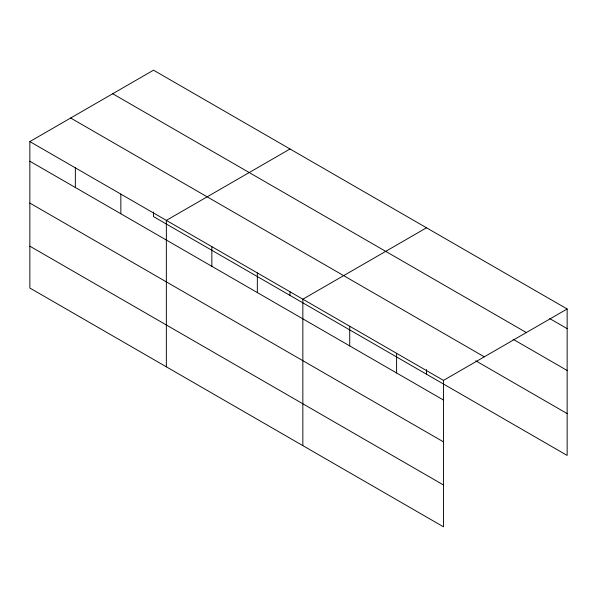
<?xml version="1.0" encoding="UTF-8"?>
<svg xmlns="http://www.w3.org/2000/svg" width="597" height="597" viewBox="0 0 597 597"><rect width="100%" height="100%" fill="white"/><g stroke="black" fill="none" stroke-linecap="round" stroke-linejoin="round"><path stroke-width="0.9" d="M29.85 141.579L443.481 380.386L443.481 526.823L29.85 288.015L29.85 141.579L153.519 70.177L567.15 308.985L567.15 455.421L153.519 216.614L153.519 211.965M290.015 148.989L166.347 220.39L166.347 366.819M426.512 227.793L302.843 299.194L302.843 445.623M443.481 380.386L567.15 308.985M549.673 318.552L567.15 328.641M112.706 93.744L526.338 332.551M513.121 339.283L567.15 370.483M70.662 118.019L484.294 356.827M475.779 360.827L567.15 413.587M29.85 161.235L443.481 400.042M29.85 203.07L443.481 441.877M29.85 246.173L443.481 484.98M426.519 369.58L426.519 374.222M396.602 353.32L396.602 372.976M349.723 326.26L349.723 345.917M290.015 291.702L290.015 295.418M257.344 272.926L257.344 292.582M211.845 246.658L211.845 266.314M120.848 194.115L120.848 213.771M75.349 167.847L75.349 187.503"/></g></svg>
